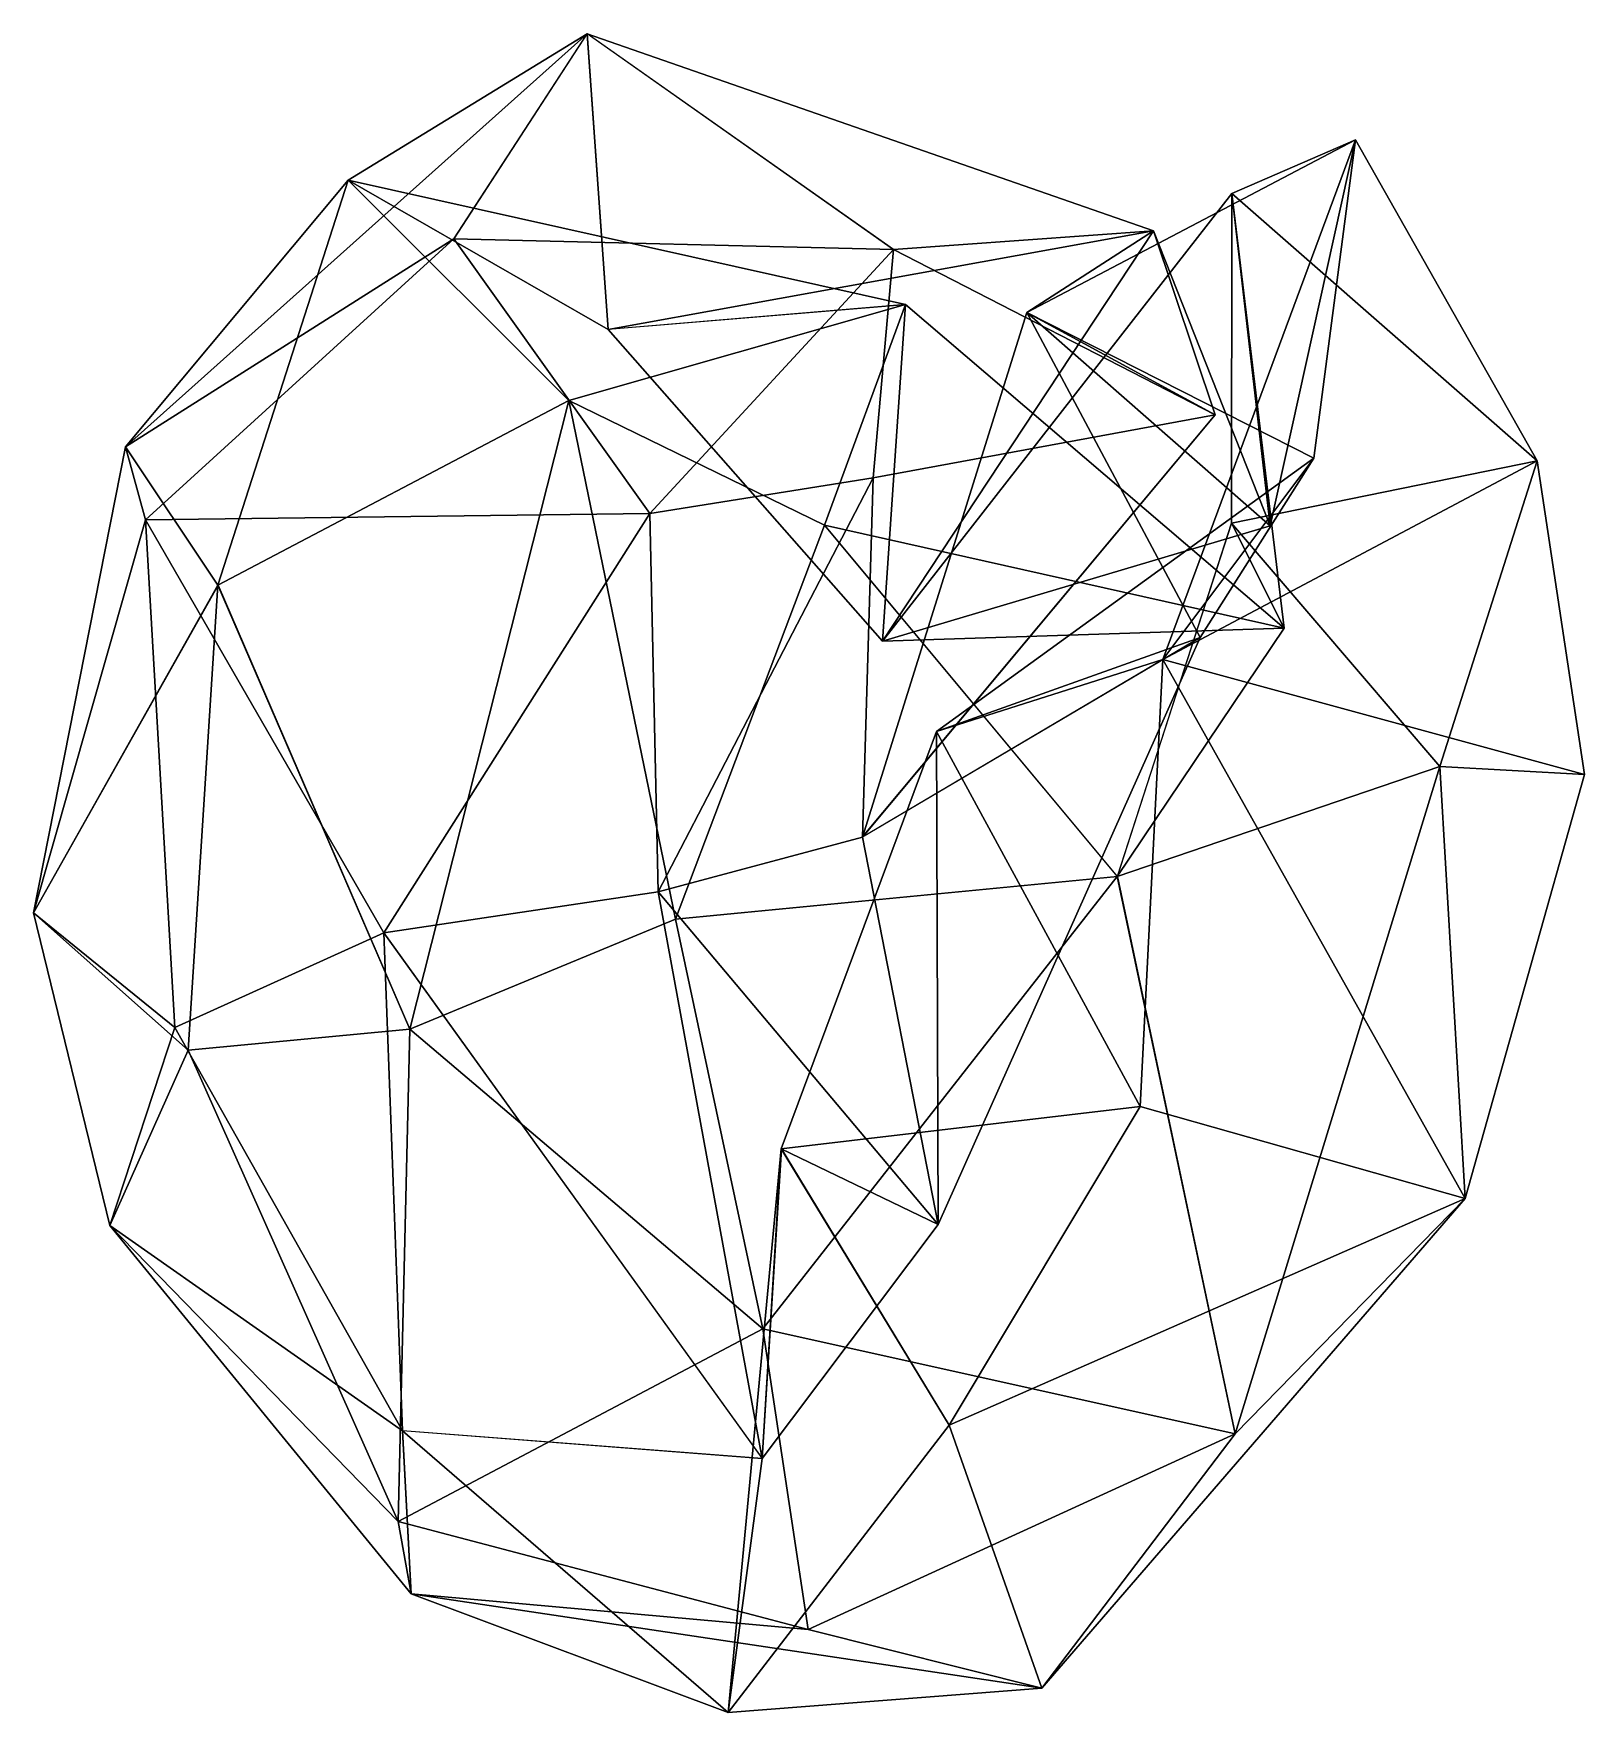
# Model space of a CAD drawing. Header units: metres. Extents: x -17 to 48, y -1 to 120.
# Drawn here: x 39.31 to 47.92, y 110.94 to 120.26 of the extents above.
import ezdxf

# ---------------------------------------------------------------- set-up
doc = ezdxf.new("R2010")
doc.units = ezdxf.units.M

msp = doc.modelspace()

# ---------------------------------------------------------------- linework, layer by layer
at = {"layer": '28'}
for points in [[(41.6434, 119.116, -15.7672), (39.8209, 117.962, -13.377), (42.383, 120.255, -14.561), (42.3831, 120.256, -14.5609)], [(41.0561, 119.442, -11.9898), (42.383, 120.255, -14.561), (39.8209, 117.962, -13.377), (39.821, 117.962, -13.3769)], [(42.4993, 118.614, -13.9185), (42.383, 120.255, -14.561), (41.0561, 119.442, -11.9898), (41.0562, 119.442, -11.9897)], [(44.0851, 119.057, -16.0753), (41.6434, 119.116, -15.7672), (42.383, 120.255, -14.561), (42.3831, 120.256, -14.5609)], [(42.4993, 118.614, -13.9185), (45.5272, 119.161, -13.5286), (42.383, 120.255, -14.561), (42.3831, 120.256, -14.5609)], [(44.0851, 119.057, -16.0753), (42.383, 120.255, -14.561), (45.5272, 119.161, -13.5286), (45.5273, 119.161, -13.5285)], [(46.1764, 117.523, -13.7739), (46.6489, 119.667, -14.488), (44.8255, 118.707, -16.836), (44.8256, 118.707, -16.8359)], [(46.4183, 117.899, -16.3168), (44.8255, 118.707, -16.836), (46.6489, 119.667, -14.488), (46.649, 119.667, -14.4879)], [(46.4183, 117.899, -16.3168), (46.6489, 119.667, -14.488), (45.5793, 116.781, -14.0451), (45.5794, 116.781, -14.045)], [(47.6582, 117.884, -12.8911), (45.5793, 116.781, -14.0451), (46.6489, 119.667, -14.488), (46.649, 119.667, -14.4879)], [(47.6582, 117.884, -12.8911), (46.6489, 119.667, -14.488), (45.9636, 119.368, -12.001), (45.9637, 119.368, -12.0009)], [(46.1764, 117.523, -13.7739), (45.9636, 119.368, -12.001), (46.6489, 119.667, -14.488), (46.649, 119.667, -14.4879)], [(40.3337, 117.193, -10.9713), (41.0561, 119.442, -11.9898), (39.8209, 117.962, -13.377), (39.821, 117.962, -13.3769)], [(40.3337, 117.193, -10.9713), (42.2821, 118.219, -10.0921), (41.0561, 119.442, -11.9898), (41.0562, 119.442, -11.9897)], [(44.1513, 118.752, -11.8669), (42.4993, 118.614, -13.9185), (41.0561, 119.442, -11.9898), (41.0562, 119.442, -11.9897)], [(44.1513, 118.752, -11.8669), (41.0561, 119.442, -11.9898), (42.2821, 118.219, -10.0921), (42.2822, 118.219, -10.092)], [(46.1764, 117.523, -13.7739), (44.024, 116.883, -12.4867), (45.9636, 119.368, -12.001), (45.9637, 119.368, -12.0009)], [(46.2528, 116.955, -11.2639), (45.9636, 119.368, -12.001), (44.024, 116.883, -12.4867), (44.0241, 116.883, -12.4866)], [(45.9603, 117.538, -9.65024), (47.6582, 117.884, -12.8911), (45.9636, 119.368, -12.001), (45.9637, 119.368, -12.0009)], [(45.9603, 117.538, -9.65024), (45.9636, 119.368, -12.001), (46.2528, 116.955, -11.2639), (46.2529, 116.956, -11.2638)], [(39.9306, 117.556, -15.0862), (39.8209, 117.962, -13.377), (41.6434, 119.116, -15.7672), (41.6435, 119.117, -15.7671)], [(42.7317, 117.591, -17.4921), (39.9306, 117.556, -15.0862), (41.6434, 119.116, -15.7672), (41.6435, 119.117, -15.7671)], [(42.7317, 117.591, -17.4921), (41.6434, 119.116, -15.7672), (44.0851, 119.057, -16.0753), (44.0852, 119.057, -16.0752)], [(42.4993, 118.614, -13.9185), (44.024, 116.883, -12.4867), (45.5272, 119.161, -13.5286), (45.5273, 119.161, -13.5285)], [(46.1764, 117.523, -13.7739), (45.5272, 119.161, -13.5286), (44.024, 116.883, -12.4867), (44.0241, 116.883, -12.4866)], [(45.871, 118.14, -15.6824), (44.0851, 119.057, -16.0753), (45.5272, 119.161, -13.5286), (45.5273, 119.161, -13.5285)], [(45.871, 118.14, -15.6824), (45.5272, 119.161, -13.5286), (44.8255, 118.707, -16.836), (44.8256, 118.707, -16.8359)], [(46.1764, 117.523, -13.7739), (44.8255, 118.707, -16.836), (45.5272, 119.161, -13.5286), (45.5273, 119.161, -13.5285)], [(42.7317, 117.591, -17.4921), (44.0851, 119.057, -16.0753), (43.9717, 117.789, -17.3095), (43.9718, 117.789, -17.3094)], [(45.871, 118.14, -15.6824), (43.9717, 117.789, -17.3095), (44.0851, 119.057, -16.0753), (44.0852, 119.057, -16.0752)], [(43.7011, 117.527, -9.33622), (44.1513, 118.752, -11.8669), (42.2821, 118.219, -10.0921), (42.2822, 118.219, -10.092)], [(44.1513, 118.752, -11.8669), (44.024, 116.883, -12.4867), (42.4993, 118.614, -13.9185), (42.4994, 118.615, -13.9184)], [(43.7011, 117.527, -9.33622), (46.2528, 116.955, -11.2639), (44.1513, 118.752, -11.8669), (44.1514, 118.752, -11.8668)], [(44.1513, 118.752, -11.8669), (46.2528, 116.955, -11.2639), (44.024, 116.883, -12.4867), (44.0241, 116.883, -12.4866)], [(45.7871, 116.903, -17.6178), (43.9128, 115.795, -16.4969), (44.8255, 118.707, -16.836), (44.8256, 118.707, -16.8359)], [(45.871, 118.14, -15.6824), (44.8255, 118.707, -16.836), (43.9128, 115.795, -16.4969), (43.9129, 115.796, -16.4968)], [(45.7871, 116.903, -17.6178), (44.8255, 118.707, -16.836), (46.4183, 117.899, -16.3168), (46.4184, 117.899, -16.3167)], [(41.3997, 114.729, -9.64929), (42.2821, 118.219, -10.0921), (40.3337, 117.193, -10.9713), (40.3338, 117.193, -10.9712)], [(41.3997, 114.729, -9.64929), (42.8748, 115.34, -8.77361), (42.2821, 118.219, -10.0921), (42.2822, 118.219, -10.092)], [(43.7011, 117.527, -9.33622), (42.2821, 118.219, -10.0921), (42.8748, 115.34, -8.77361), (42.8749, 115.34, -8.77351)], [(45.871, 118.14, -15.6824), (43.9128, 115.795, -16.4969), (43.9717, 117.789, -17.3095), (43.9718, 117.789, -17.3094)], [(39.3097, 115.375, -13.3377), (39.8209, 117.962, -13.377), (39.9306, 117.556, -15.0862), (39.9307, 117.556, -15.0861)], [(39.3097, 115.375, -13.3377), (40.3337, 117.193, -10.9713), (39.8209, 117.962, -13.377), (39.821, 117.962, -13.3769)], [(45.7871, 116.903, -17.6178), (46.4183, 117.899, -16.3168), (44.3237, 116.381, -16.7703), (44.3238, 116.381, -16.7702)], [(46.4183, 117.899, -16.3168), (45.5793, 116.781, -14.0451), (44.3237, 116.381, -16.7703), (44.3238, 116.381, -16.7702)], [(47.9208, 116.142, -12.6537), (45.5793, 116.781, -14.0451), (47.6582, 117.884, -12.8911), (47.6583, 117.884, -12.891)], [(45.9603, 117.538, -9.65024), (47.1184, 116.188, -10.3693), (47.6582, 117.884, -12.8911), (47.6583, 117.884, -12.891)], [(47.9208, 116.142, -12.6537), (47.6582, 117.884, -12.8911), (47.1184, 116.188, -10.3693), (47.1185, 116.188, -10.3692)], [(42.7317, 117.591, -17.4921), (43.9717, 117.789, -17.3095), (42.7771, 115.492, -18.4225), (42.7772, 115.492, -18.4224)], [(43.9128, 115.795, -16.4969), (42.7771, 115.492, -18.4225), (43.9717, 117.789, -17.3095), (43.9718, 117.789, -17.3094)], [(39.3097, 115.375, -13.3377), (39.9306, 117.556, -15.0862), (40.0938, 114.738, -16.2196), (40.0939, 114.738, -16.2195)], [(41.2546, 115.264, -17.5442), (39.9306, 117.556, -15.0862), (42.7317, 117.591, -17.4921), (42.7318, 117.591, -17.492)], [(41.2546, 115.264, -17.5442), (40.0938, 114.738, -16.2196), (39.9306, 117.556, -15.0862), (39.9307, 117.556, -15.0861)], [(41.2546, 115.264, -17.5442), (42.7317, 117.591, -17.4921), (42.7771, 115.492, -18.4225), (42.7772, 115.492, -18.4224)], [(43.7011, 117.527, -9.33622), (42.8748, 115.34, -8.77361), (45.3272, 115.577, -8.29596), (45.3273, 115.577, -8.29586)], [(43.7011, 117.527, -9.33622), (45.3272, 115.577, -8.29596), (46.2528, 116.955, -11.2639), (46.2529, 116.956, -11.2638)], [(45.9603, 117.538, -9.65024), (45.3272, 115.577, -8.29596), (47.1184, 116.188, -10.3693), (47.1185, 116.188, -10.3692)], [(45.9603, 117.538, -9.65024), (46.2528, 116.955, -11.2639), (45.3272, 115.577, -8.29596), (45.3273, 115.577, -8.29586)], [(39.3097, 115.375, -13.3377), (40.1673, 114.612, -10.9777), (40.3337, 117.193, -10.9713), (40.3338, 117.193, -10.9712)], [(41.3997, 114.729, -9.64929), (40.3337, 117.193, -10.9713), (40.1673, 114.612, -10.9777), (40.1674, 114.613, -10.9776)], [(45.7871, 116.903, -17.6178), (44.3321, 113.645, -18.2936), (43.9128, 115.795, -16.4969), (43.9129, 115.796, -16.4968)], [(45.7871, 116.903, -17.6178), (44.3237, 116.381, -16.7703), (44.3321, 113.645, -18.2936), (44.3322, 113.645, -18.2935)], [(45.4538, 114.3, -15.6159), (44.3237, 116.381, -16.7703), (45.5793, 116.781, -14.0451), (45.5794, 116.781, -14.045)], [(45.4538, 114.3, -15.6159), (45.5793, 116.781, -14.0451), (47.2578, 113.789, -13.3857), (47.2579, 113.789, -13.3856)], [(47.9208, 116.142, -12.6537), (47.2578, 113.789, -13.3857), (45.5793, 116.781, -14.0451), (45.5794, 116.781, -14.045)], [(44.3237, 116.381, -16.7703), (43.4616, 114.064, -15.5923), (44.3321, 113.645, -18.2936), (44.3322, 113.645, -18.2935)], [(45.4538, 114.3, -15.6159), (43.4616, 114.064, -15.5923), (44.3237, 116.381, -16.7703), (44.3238, 116.381, -16.7702)], [(45.9809, 112.482, -11.2147), (47.1184, 116.188, -10.3693), (45.3272, 115.577, -8.29596), (45.3273, 115.577, -8.29586)], [(45.9809, 112.482, -11.2147), (47.2578, 113.789, -13.3857), (47.1184, 116.188, -10.3693), (47.1185, 116.188, -10.3692)], [(47.9208, 116.142, -12.6537), (47.1184, 116.188, -10.3693), (47.2578, 113.789, -13.3857), (47.2579, 113.789, -13.3856)], [(43.9128, 115.795, -16.4969), (44.3321, 113.645, -18.2936), (42.7771, 115.492, -18.4225), (42.7772, 115.492, -18.4224)], [(42.8748, 115.34, -8.77361), (43.3591, 113.066, -9.56676), (45.3272, 115.577, -8.29596), (45.3273, 115.577, -8.29586)], [(45.9809, 112.482, -11.2147), (45.3272, 115.577, -8.29596), (43.3591, 113.066, -9.56676), (43.3592, 113.066, -9.56666)], [(41.2546, 115.264, -17.5442), (42.7771, 115.492, -18.4225), (43.3556, 112.346, -17.5384), (43.3557, 112.347, -17.5383)], [(43.3556, 112.346, -17.5384), (42.7771, 115.492, -18.4225), (44.3321, 113.645, -18.2936), (44.3322, 113.645, -18.2935)], [(39.3097, 115.375, -13.3377), (40.0938, 114.738, -16.2196), (39.7324, 113.64, -13.8451), (39.7325, 113.64, -13.845)], [(39.3097, 115.375, -13.3377), (39.7324, 113.64, -13.8451), (40.1673, 114.612, -10.9777), (40.1674, 114.613, -10.9776)], [(41.3997, 114.729, -9.64929), (43.3591, 113.066, -9.56676), (42.8748, 115.34, -8.77361), (42.8749, 115.34, -8.77351)], [(41.2546, 115.264, -17.5442), (41.3577, 112.5, -16.2907), (40.0938, 114.738, -16.2196), (40.0939, 114.738, -16.2195)], [(41.2546, 115.264, -17.5442), (43.3556, 112.346, -17.5384), (41.3577, 112.5, -16.2907), (41.3578, 112.501, -16.2906)], [(41.3577, 112.5, -16.2907), (39.7324, 113.64, -13.8451), (40.0938, 114.738, -16.2196), (40.0939, 114.738, -16.2195)], [(41.3997, 114.729, -9.64929), (40.1673, 114.612, -10.9777), (41.3344, 111.996, -12.1692), (41.3345, 111.996, -12.1691)], [(41.3997, 114.729, -9.64929), (41.3344, 111.996, -12.1692), (43.3591, 113.066, -9.56676), (43.3592, 113.066, -9.56666)], [(39.7324, 113.64, -13.8451), (41.3344, 111.996, -12.1692), (40.1673, 114.612, -10.9777), (40.1674, 114.613, -10.9776)], [(44.3941, 112.531, -13.7628), (43.4616, 114.064, -15.5923), (45.4538, 114.3, -15.6159), (45.4539, 114.3, -15.6158)], [(44.3941, 112.531, -13.7628), (45.4538, 114.3, -15.6159), (47.2578, 113.789, -13.3857), (47.2579, 113.789, -13.3856)], [(44.3941, 112.531, -13.7628), (43.1656, 110.936, -15.3573), (43.4616, 114.064, -15.5923), (43.4617, 114.064, -15.5922)], [(43.3556, 112.346, -17.5384), (43.4616, 114.064, -15.5923), (43.1656, 110.936, -15.3573), (43.1657, 110.936, -15.3572)], [(43.3556, 112.346, -17.5384), (44.3321, 113.645, -18.2936), (43.4616, 114.064, -15.5923), (43.4617, 114.064, -15.5922)], [(44.3941, 112.531, -13.7628), (47.2578, 113.789, -13.3857), (44.9081, 111.07, -12.9456), (44.9082, 111.07, -12.9455)], [(45.9809, 112.482, -11.2147), (44.9081, 111.07, -12.9456), (47.2578, 113.789, -13.3857), (47.2579, 113.789, -13.3856)], [(41.4061, 111.594, -13.877), (39.7324, 113.64, -13.8451), (41.3577, 112.5, -16.2907), (41.3578, 112.501, -16.2906)], [(41.4061, 111.594, -13.877), (41.3344, 111.996, -12.1692), (39.7324, 113.64, -13.8451), (39.7325, 113.64, -13.845)], [(43.6113, 111.396, -11.637), (43.3591, 113.066, -9.56676), (41.3344, 111.996, -12.1692), (41.3345, 111.996, -12.1691)], [(43.6113, 111.396, -11.637), (45.9809, 112.482, -11.2147), (43.3591, 113.066, -9.56676), (43.3592, 113.066, -9.56666)], [(43.3556, 112.346, -17.5384), (43.1656, 110.936, -15.3573), (41.3577, 112.5, -16.2907), (41.3578, 112.501, -16.2906)], [(41.4061, 111.594, -13.877), (41.3577, 112.5, -16.2907), (43.1656, 110.936, -15.3573), (43.1657, 110.936, -15.3572)], [(44.3941, 112.531, -13.7628), (44.9081, 111.07, -12.9456), (43.1656, 110.936, -15.3573), (43.1657, 110.936, -15.3572)], [(43.6113, 111.396, -11.637), (44.9081, 111.07, -12.9456), (45.9809, 112.482, -11.2147), (45.981, 112.482, -11.2146)], [(41.4061, 111.594, -13.877), (43.6113, 111.396, -11.637), (41.3344, 111.996, -12.1692), (41.3345, 111.996, -12.1691)], [(41.4061, 111.594, -13.877), (44.9081, 111.07, -12.9456), (43.6113, 111.396, -11.637), (43.6114, 111.396, -11.6369)], [(41.4061, 111.594, -13.877), (43.1656, 110.936, -15.3573), (44.9081, 111.07, -12.9456), (44.9082, 111.07, -12.9455)]]:
    msp.add_3dface(points, dxfattribs=at)

doc.saveas('drawing.dxf')
